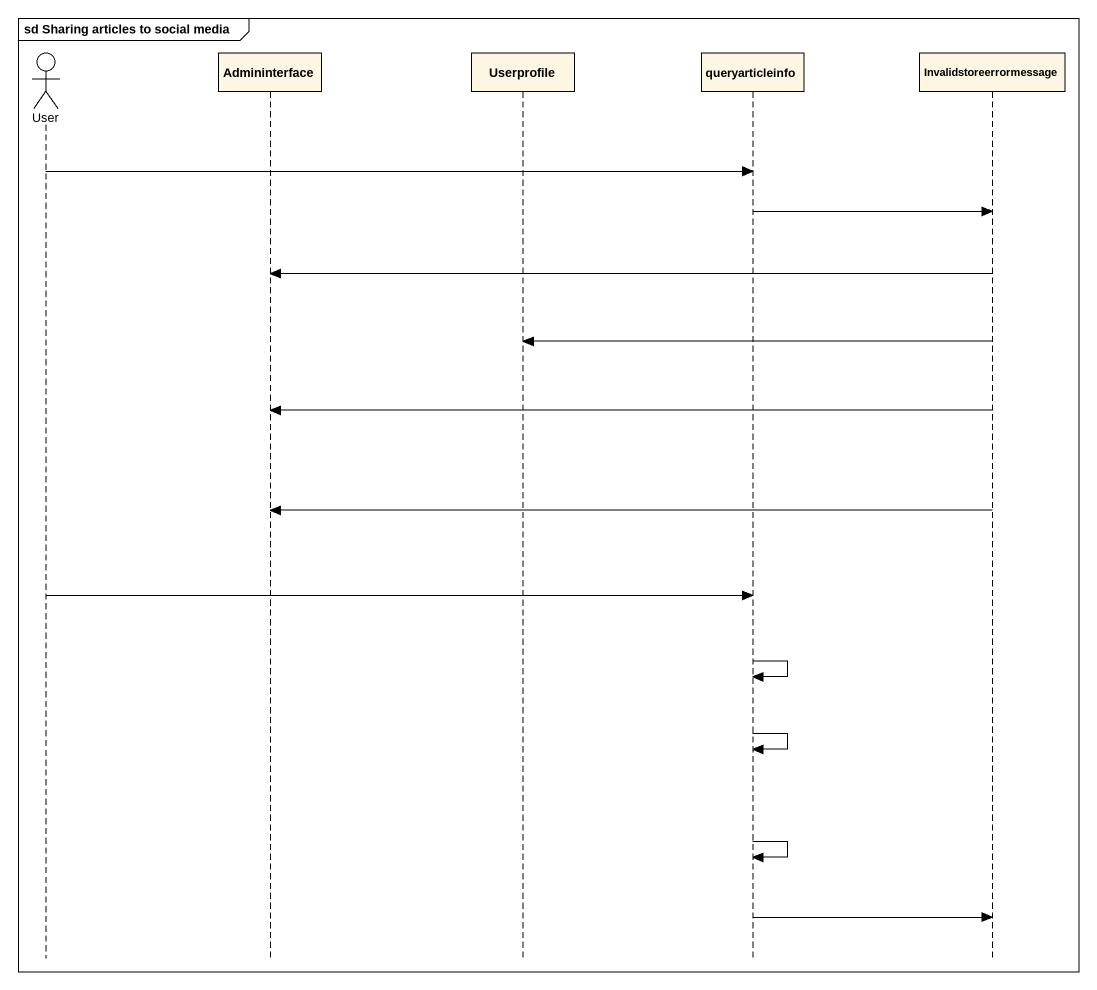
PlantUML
@startuml
mainframe sd Sharing articles to social media
hide footbox
actor User
participant Admininterface
participant Userprofile
participant queryarticleinfo
participant Invalidstoreerrormessage

User -> queryarticleinfo
queryarticleinfo -> Invalidstoreerrormessage
Invalidstoreerrormessage -> Admininterface
Invalidstoreerrormessage -> Userprofile
Invalidstoreerrormessage -> Admininterface
Invalidstoreerrormessage -> Admininterface
User -> queryarticleinfo
queryarticleinfo -> queryarticleinfo
queryarticleinfo -> queryarticleinfo
queryarticleinfo -> queryarticleinfo
queryarticleinfo -> Invalidstoreerrormessage
@enduml
